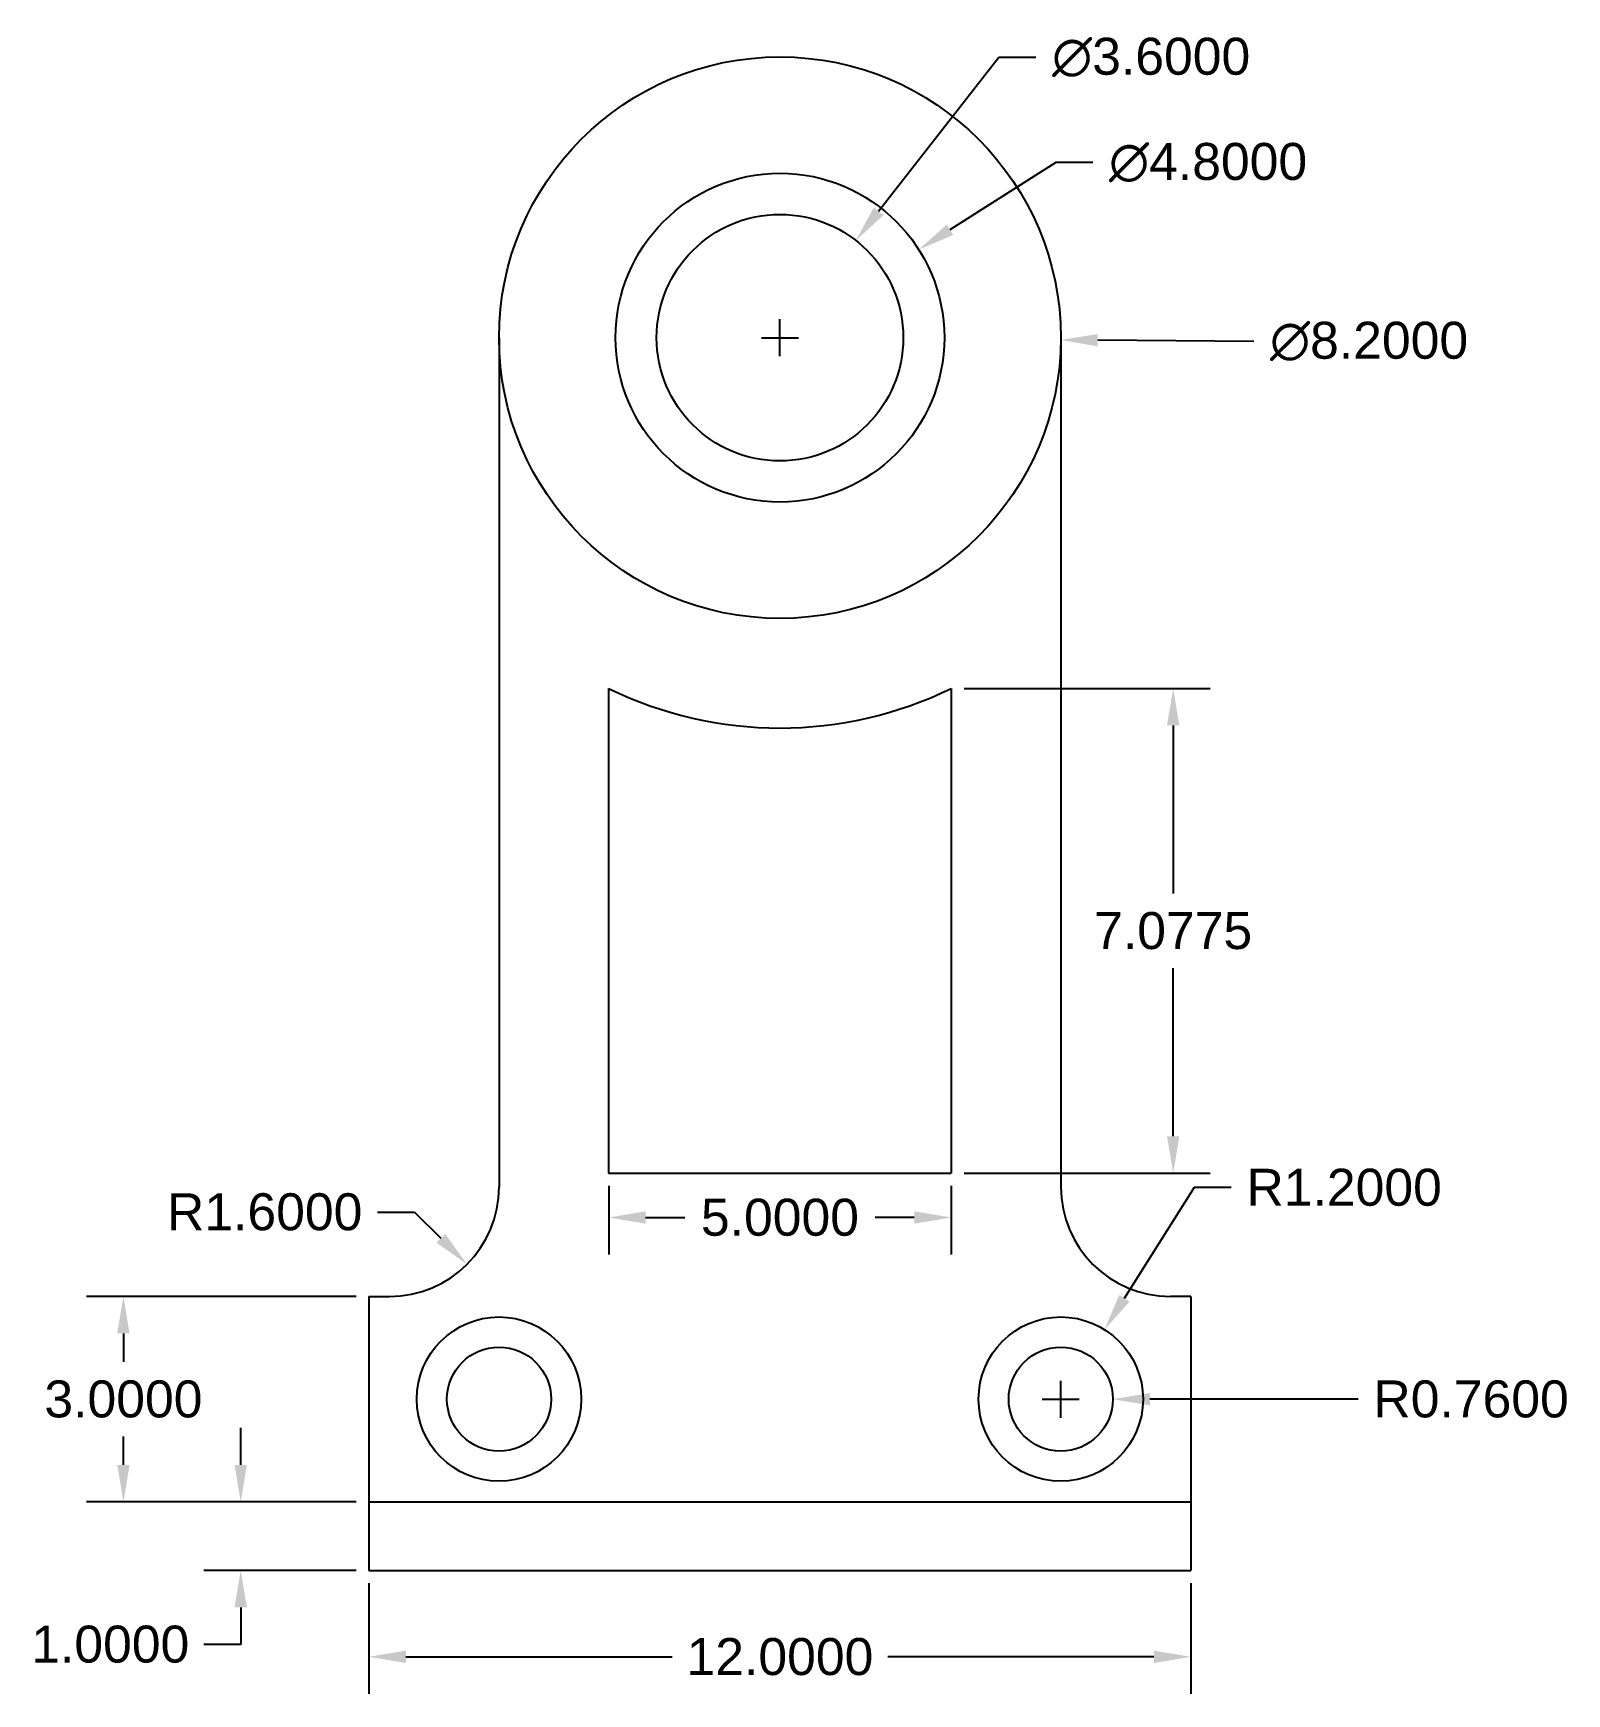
# Model space of a CAD drawing. Header units: inches. Extents: x 39 to 61.4, y 1.2 to 25.5.
import ezdxf

# ---------------------------------------------------------------- set-up
doc = ezdxf.new("R2010")
doc.units = ezdxf.units.IN
doc.header["$MEASUREMENT"] = 0
doc.layers.add('dim', color=20, linetype='Continuous')
doc.styles.get("Standard").update_dxf_attribs({"font": 'arial.ttf'})
doc.dimstyles.get("Standard").update_dxf_attribs({"dimscale": 3, "dimtxt": 0.18, "dimasz": 0.18, "dimexe": 0.18, "dimexo": 0.0625, "dimgap": 0.09, "dimtad": 0, "dimtih": 1, "dimtoh": 1, "dimdec": 4, "dimzin": 0, "dimdsep": 46, "dimtxsty": 'Standard', "dimcen": 0.09, "dimadec": 0, "dimazin": 0, "dimtfac": 1, "dimtdec": 4, "dimtofl": 0, "dimtmove": 0, "dimatfit": 3, "dimfxl": 1, "dimtolj": 1, "dimtzin": 0, "dimarcsym": 0})

# ---------------------------------------------------------------- blocks, each defined once
blk = doc.blocks.new('*D1')
at = {"layer": 'Defpoints', "color": 0, "transparency": 16777216}
for p in [(43.946, 3.03), (55.946, 3.03), (55.946, 1.768)]:
    blk.add_point(p, dxfattribs=at)
at = {"layer": 'dim', "color": 0, "lineweight": -2, "transparency": 16777216}
for p, q in [((43.946, 2.843), (43.946, 1.228)), ((55.946, 2.843), (55.946, 1.228)), ((44.486, 1.768), (48.371, 1.768)), ((55.406, 1.768), (51.52, 1.768))]:
    blk.add_line(p, q, dxfattribs=at)
at = {"layer": 'dim', "color": 0, "transparency": 16777216}
for points in [[(44.486, 1.858), (44.486, 1.678), (43.946, 1.768)], [(55.406, 1.858), (55.406, 1.678), (55.946, 1.768)]]:
    blk.add_solid(points, dxfattribs=at)
at = {"layer": 'dim', "color": 0, "transparency": 16777216, "insert": (49.946, 1.768), "char_height": 0.54, "attachment_point": 5}
blk.add_mtext('\\A1;12.0000', dxfattribs=at)
blk = doc.blocks.new('*D2')
at = {"layer": 'Defpoints', "color": 0, "transparency": 16777216}
for p in [(54.046, 5.53), (54.806, 5.53)]:
    blk.add_point(p, dxfattribs=at)
at = {"layer": 'dim', "color": 0, "lineweight": -2, "transparency": 16777216}
for p, q in [((54.046, 5.26), (54.046, 5.8)), ((53.776, 5.53), (54.316, 5.53)), ((58.387, 5.53), (55.346, 5.53))]:
    blk.add_line(p, q, dxfattribs=at)
at = {"layer": 'dim', "color": 0, "transparency": 16777216}
blk.add_solid([(55.346, 5.62), (55.346, 5.44), (54.806, 5.53)], dxfattribs=at)
at = {"layer": 'dim', "color": 0, "transparency": 16777216, "insert": (60.035, 5.53), "char_height": 0.54, "attachment_point": 5}
blk.add_mtext('\\A1;R0.7600', dxfattribs=at)
blk = doc.blocks.new('*D3')
at = {"layer": 'Defpoints', "color": 0, "transparency": 16777216}
for p in [(54.685, 6.546), (54.046, 5.53)]:
    blk.add_point(p, dxfattribs=at)
at = {"layer": 'dim', "color": 0, "lineweight": -2, "transparency": 16777216}
for p, q in [((55.993, 8.621), (54.973, 7.002)), ((56.533, 8.621), (55.993, 8.621)), ((54.046, 5.26), (54.046, 5.8)), ((53.776, 5.53), (54.316, 5.53))]:
    blk.add_line(p, q, dxfattribs=at)
at = {"layer": 'dim', "color": 0, "transparency": 16777216}
blk.add_solid([(54.897, 7.05), (55.049, 6.954), (54.685, 6.546)], dxfattribs=at)
at = {"layer": 'dim', "color": 0, "transparency": 16777216, "insert": (58.182, 8.621), "char_height": 0.54, "attachment_point": 5}
blk.add_mtext('\\A1;R1.2000', dxfattribs=at)
blk = doc.blocks.new('*D4')
at = {"layer": 'Defpoints', "color": 0, "transparency": 16777216}
for p in [(51.054, 22.449), (48.838, 19.612)]:
    blk.add_point(p, dxfattribs=at)
at = {"layer": 'dim', "color": 0, "lineweight": -2, "transparency": 16777216}
for p, q in [((53.142, 25.122), (51.386, 22.874)), ((53.682, 25.122), (53.142, 25.122)), ((49.946, 20.76), (49.946, 21.3)), ((49.676, 21.03), (50.216, 21.03))]:
    blk.add_line(p, q, dxfattribs=at)
at = {"layer": 'dim', "color": 0, "transparency": 16777216}
blk.add_solid([(51.315, 22.93), (51.457, 22.819), (51.054, 22.449)], dxfattribs=at)
at = {"layer": 'dim', "color": 0, "transparency": 16777216, "insert": (55.365, 25.122), "char_height": 0.54, "attachment_point": 5}
blk.add_mtext('\\A1;∅3.6000', dxfattribs=at)
blk = doc.blocks.new('*D5')
at = {"layer": 'Defpoints', "color": 0, "transparency": 16777216}
for p in [(51.972, 22.316), (47.919, 19.744)]:
    blk.add_point(p, dxfattribs=at)
at = {"layer": 'dim', "color": 0, "lineweight": -2, "transparency": 16777216}
for p, q in [((53.972, 23.586), (52.428, 22.606)), ((54.512, 23.586), (53.972, 23.586)), ((49.946, 20.76), (49.946, 21.3)), ((49.676, 21.03), (50.216, 21.03))]:
    blk.add_line(p, q, dxfattribs=at)
at = {"layer": 'dim', "color": 0, "transparency": 16777216}
blk.add_solid([(52.38, 22.682), (52.476, 22.53), (51.972, 22.316)], dxfattribs=at)
at = {"layer": 'dim', "color": 0, "transparency": 16777216, "insert": (56.196, 23.586), "char_height": 0.54, "attachment_point": 5}
blk.add_mtext('\\A1;∅4.8000', dxfattribs=at)
blk = doc.blocks.new('*D6')
at = {"layer": 'Defpoints', "color": 0, "transparency": 16777216}
for p in [(45.846, 21.063), (54.045, 20.997)]:
    blk.add_point(p, dxfattribs=at)
at = {"layer": 'dim', "color": 0, "lineweight": -2, "transparency": 16777216}
for p, q in [((49.946, 20.76), (49.946, 21.3)), ((49.676, 21.03), (50.216, 21.03)), ((56.862, 20.975), (54.585, 20.993))]:
    blk.add_line(p, q, dxfattribs=at)
at = {"layer": 'dim', "color": 0, "transparency": 16777216}
blk.add_solid([(54.586, 21.083), (54.585, 20.903), (54.045, 20.997)], dxfattribs=at)
at = {"layer": 'dim', "color": 0, "transparency": 16777216, "insert": (58.546, 20.975), "char_height": 0.54, "attachment_point": 5}
blk.add_mtext('\\A1;∅8.2000', dxfattribs=at)
blk = doc.blocks.new('*D7')
at = {"layer": 'Defpoints', "color": 0, "transparency": 16777216}
for p in [(47.446, 8.83), (52.446, 8.83), (52.446, 8.183)]:
    blk.add_point(p, dxfattribs=at)
at = {"layer": 'dim', "color": 0, "lineweight": -2, "transparency": 16777216}
for p, q in [((47.446, 8.643), (47.446, 7.643)), ((52.446, 8.643), (52.446, 7.643)), ((47.986, 8.183), (48.556, 8.183)), ((51.906, 8.183), (51.336, 8.183))]:
    blk.add_line(p, q, dxfattribs=at)
at = {"layer": 'dim', "color": 0, "transparency": 16777216}
for points in [[(47.986, 8.273), (47.986, 8.093), (47.446, 8.183)], [(51.906, 8.273), (51.906, 8.093), (52.446, 8.183)]]:
    blk.add_solid(points, dxfattribs=at)
at = {"layer": 'dim', "color": 0, "transparency": 16777216, "insert": (49.946, 8.183), "char_height": 0.54, "attachment_point": 5}
blk.add_mtext('\\A1;5.0000', dxfattribs=at)
blk = doc.blocks.new('*D8')
at = {"layer": 'Defpoints', "color": 0, "transparency": 16777216}
for p in [(43.946, 4.03), (42.075, 3.03), (43.946, 3.03)]:
    blk.add_point(p, dxfattribs=at)
at = {"layer": 'dim', "color": 0, "lineweight": -2, "transparency": 16777216}
for p, q in [((42.075, 4.57), (42.075, 5.11)), ((43.758, 4.03), (41.535, 4.03)), ((43.758, 3.03), (41.535, 3.03)), ((42.075, 2.49), (42.075, 1.95)), ((42.075, 1.95), (41.535, 1.95))]:
    blk.add_line(p, q, dxfattribs=at)
at = {"layer": 'dim', "color": 0, "transparency": 16777216}
for points in [[(41.985, 4.57), (42.165, 4.57), (42.075, 4.03)], [(41.985, 2.49), (42.165, 2.49), (42.075, 3.03)]]:
    blk.add_solid(points, dxfattribs=at)
at = {"layer": 'dim', "color": 0, "transparency": 16777216, "insert": (40.171, 1.95), "char_height": 0.54, "attachment_point": 5}
blk.add_mtext('\\A1;1.0000', dxfattribs=at)
blk = doc.blocks.new('*D9')
at = {"layer": 'Defpoints', "color": 0, "transparency": 16777216}
for p in [(40.363, 7.03), (43.946, 7.03), (43.946, 4.03)]:
    blk.add_point(p, dxfattribs=at)
at = {"layer": 'dim', "color": 0, "lineweight": -2, "transparency": 16777216}
for p, q in [((43.758, 7.03), (39.823, 7.03)), ((40.363, 6.49), (40.363, 6.076)), ((40.363, 4.57), (40.363, 4.984)), ((43.758, 4.03), (39.823, 4.03))]:
    blk.add_line(p, q, dxfattribs=at)
at = {"layer": 'dim', "color": 0, "transparency": 16777216}
for points in [[(40.273, 6.49), (40.453, 6.49), (40.363, 7.03)], [(40.273, 4.57), (40.453, 4.57), (40.363, 4.03)]]:
    blk.add_solid(points, dxfattribs=at)
at = {"layer": 'dim', "color": 0, "transparency": 16777216, "insert": (40.363, 5.53), "char_height": 0.54, "attachment_point": 5}
blk.add_mtext('\\A1;3.0000', dxfattribs=at)
blk = doc.blocks.new('*D10')
at = {"layer": 'Defpoints', "color": 0, "transparency": 16777216}
for p in [(44.246, 8.63), (45.377, 7.499)]:
    blk.add_point(p, dxfattribs=at)
at = {"layer": 'dim', "color": 0, "lineweight": -2, "transparency": 16777216}
for p, q in [((44.073, 8.263), (44.613, 8.263)), ((44.613, 8.263), (44.995, 7.881))]:
    blk.add_line(p, q, dxfattribs=at)
at = {"layer": 'dim', "color": 0, "transparency": 16777216}
blk.add_solid([(45.059, 7.944), (44.932, 7.817), (45.377, 7.499)], dxfattribs=at)
at = {"layer": 'dim', "color": 0, "transparency": 16777216, "insert": (42.425, 8.263), "char_height": 0.54, "attachment_point": 5}
blk.add_mtext('\\A1;R1.6000', dxfattribs=at)
blk = doc.blocks.new('*D11')
at = {"layer": 'Defpoints', "color": 0, "transparency": 16777216}
for p in [(52.446, 15.908), (52.446, 8.83), (55.686, 8.83)]:
    blk.add_point(p, dxfattribs=at)
at = {"layer": 'dim', "color": 0, "lineweight": -2, "transparency": 16777216}
for p, q in [((52.633, 15.908), (56.226, 15.908)), ((55.686, 15.368), (55.686, 12.915)), ((55.686, 9.37), (55.686, 11.823)), ((52.633, 8.83), (56.226, 8.83))]:
    blk.add_line(p, q, dxfattribs=at)
at = {"layer": 'dim', "color": 0, "transparency": 16777216}
for points in [[(55.596, 15.368), (55.776, 15.368), (55.686, 15.908)], [(55.596, 9.37), (55.776, 9.37), (55.686, 8.83)]]:
    blk.add_solid(points, dxfattribs=at)
at = {"layer": 'dim', "color": 0, "transparency": 16777216, "insert": (55.686, 12.369), "char_height": 0.54, "attachment_point": 5}
blk.add_mtext('\\A1;7.0775', dxfattribs=at)

msp = doc.modelspace()

# ---------------------------------------------------------------- linework, layer by layer
for p, q in [((45.84563, 21.03039), (45.84563, 8.63039)), ((54.04563, 21.03039), (54.04563, 8.63039)), ((54.04563, 21.03039), (54.04563, 8.63039)), ((54.04563, 21.03039), (54.04563, 8.63039)), ((47.44563, 15.90789), (47.44563, 8.83039)), ((52.44563, 15.90789), (52.44563, 8.83039)), ((47.44563, 8.83039), (52.44563, 8.83039)), ((43.94563, 7.03039), (43.94563, 3.03039)), ((43.94563, 7.03039), (44.24563, 7.03039)), ((55.94563, 7.03039), (55.64563, 7.03039)), ((55.94563, 7.03039), (55.94563, 3.03039)), ((43.94563, 4.03039), (55.94563, 4.03039)), ((43.94563, 3.03039), (55.94563, 3.03039))]:
    msp.add_line(p, q)
for centre, radius in [((49.94563, 21.03039), 4.1), ((49.94563, 21.03039), 2.4), ((49.94563, 21.03039), 1.8), ((45.84563, 5.53039), 1.2), ((54.04563, 5.53039), 1.2), ((45.84563, 5.53039), 0.76), ((54.04563, 5.53039), 0.76)]:
    msp.add_circle(centre, radius)
for centre, radius, start, end in [((49.94563, 21.03039), 5.7, 243.985634, 296.014366), ((44.24563, 8.63039), 1.6, 270, 0), ((55.64563, 8.63039), 1.6, 180, 270)]:
    msp.add_arc(centre, radius, start, end)

# ---------------------------------------------------------------- dimensions: what is measured, and where the dimension line sits
at = {"layer": 'dim'}
for p1, p2, picture, middle in [((48.83753, 19.6119), (51.05372, 22.44889), '*D4', (55.36543, 25.12175)), ((47.9193, 19.74431), (51.97195, 22.31647), '*D5', (56.19556, 23.58577)), ((45.84576, 21.06346), (54.04549, 20.99732), '*D6', (56.86192, 20.97461))]:
    dim = msp.add_diameter_dim_2p(p1=p1, p2=p2, dimstyle='Standard', dxfattribs=at)
    dim.commit()
    dim.dimension.update_dxf_attribs({"geometry": picture, "text_midpoint": middle, "dimtype": 163})
for base, p1, p2, picture, middle in [((55.68586, 8.83039), (52.44563, 15.90789), (52.44563, 8.83039), '*D11', (55.68586, 12.36914)), ((40.36342, 7.03039), (43.94563, 4.03039), (43.94563, 7.03039), '*D9', (40.36342, 5.53039)), ((42.07531, 3.03039), (43.94563, 4.03039), (43.94563, 3.03039), '*D8', (40.17076, 1.95039))]:
    dim = msp.add_linear_dim(base=base, p1=p1, p2=p2, angle=90, dimstyle='Standard', dxfattribs=at)
    dim.commit()
    dim.dimension.update_dxf_attribs({"geometry": picture, "text_midpoint": middle})
for center, mpoint, picture, middle in [((54.04563, 5.53039), (54.68541, 6.54562), '*D3', (58.18155, 8.62081)), ((44.24563, 8.63039), (45.377, 7.49902), '*D10', (42.42496, 8.2627)), ((54.04563, 5.53039), (54.80563, 5.53039), '*D2', (60.03498, 5.53039))]:
    dim = msp.add_radius_dim(center=center, mpoint=mpoint, dimstyle='Standard', dxfattribs=at)
    dim.commit()
    dim.dimension.update_dxf_attribs({"geometry": picture, "text_midpoint": middle, "dimtype": 164})
for base, p1, p2, picture, middle in [((52.44563, 8.18266), (47.44563, 8.83039), (52.44563, 8.83039), '*D7', (49.94563, 8.18266)), ((55.94563, 1.76808), (43.94563, 3.03039), (55.94563, 3.03039), '*D1', (49.94563, 1.76808))]:
    dim = msp.add_linear_dim(base=base, p1=p1, p2=p2, dimstyle='Standard', dxfattribs=at)
    dim.commit()
    dim.dimension.update_dxf_attribs({"geometry": picture, "text_midpoint": middle})

doc.saveas('drawing.dxf')
